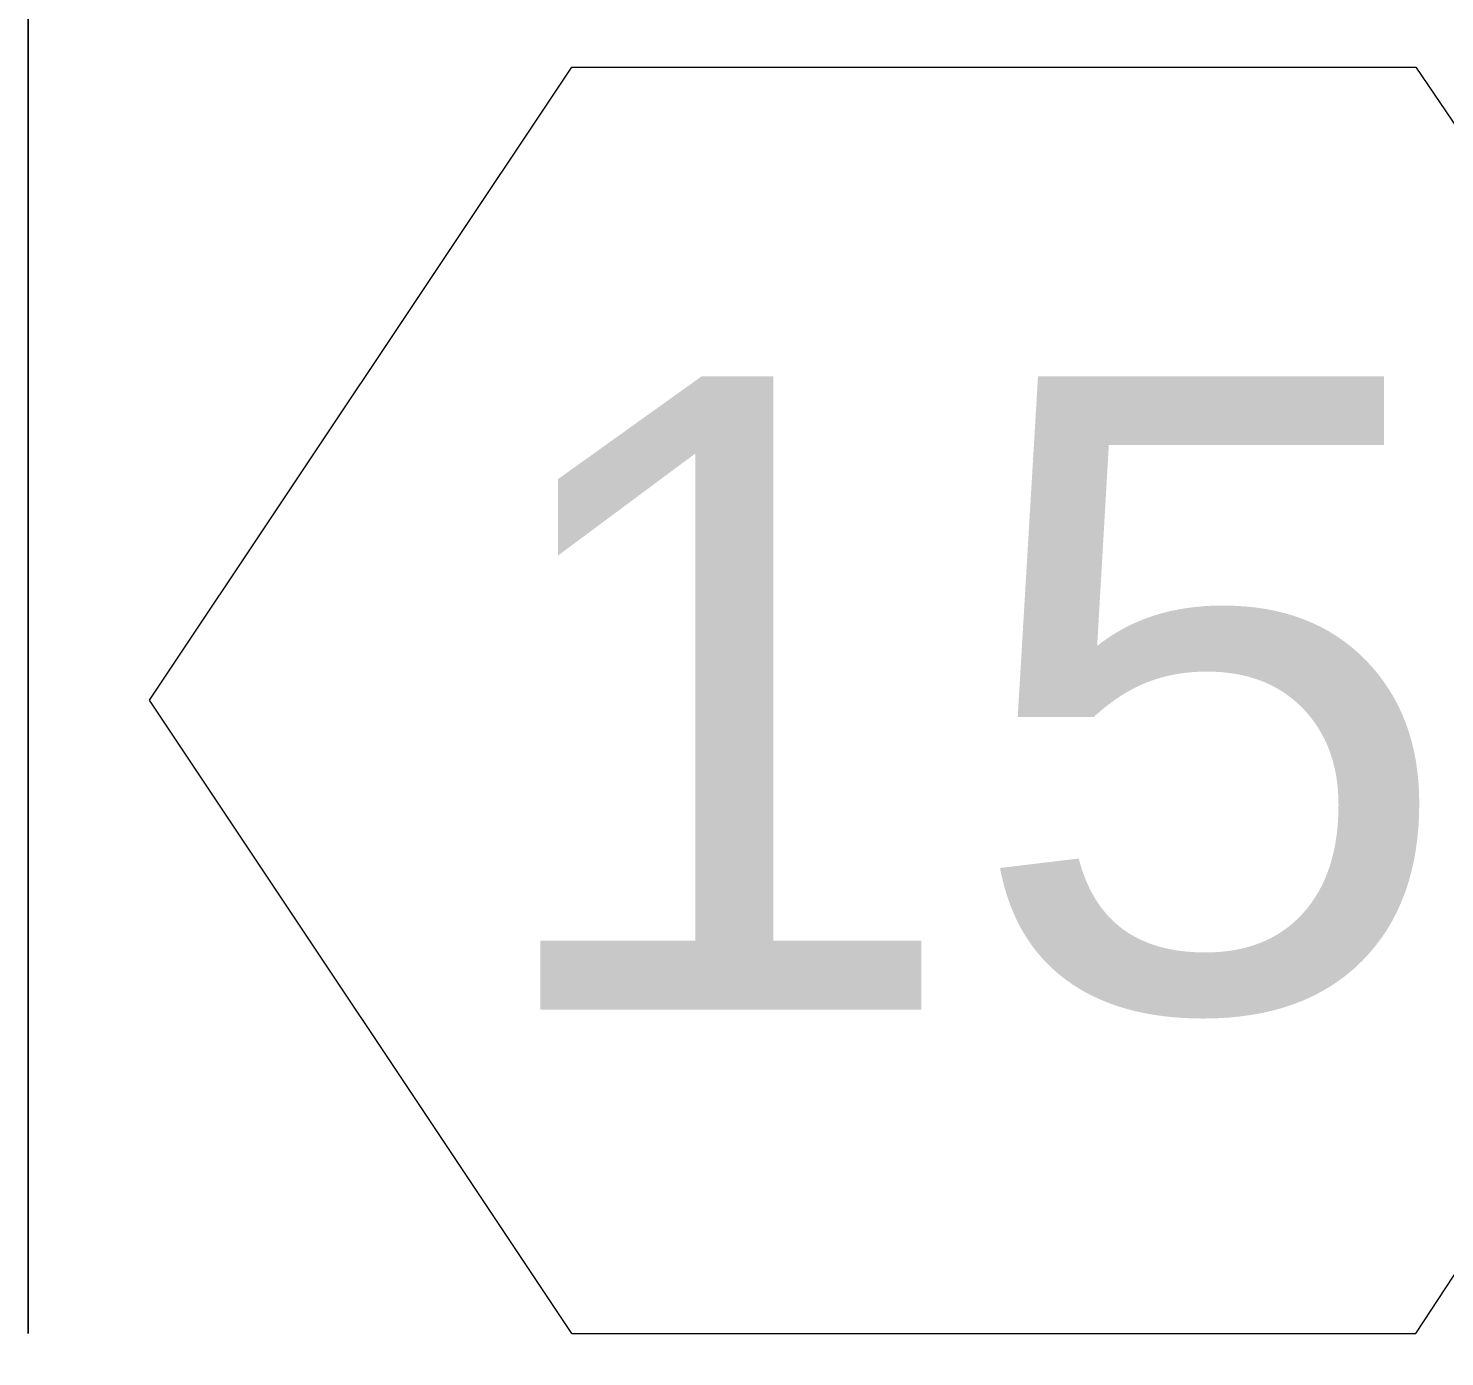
# Model space of a CAD drawing. Header units: millimetres. Extents: x -23600 to 58751, y -29611 to 36794.
# Drawn here: x 15337 to 16008, y 30931 to 31560 of the extents above; entities that cross this region are included whole.
import ezdxf

# ---------------------------------------------------------------- set-up
doc = ezdxf.new("R2010")
doc.units = ezdxf.units.MM
for name, color, linetype, lineweight in [('A-ANNO-DIMS', 211, 'Continuous', 9), ('A-ANNO-DIMS-100', 211, 'Continuous', 9), ('A-GLAZ-IDEN', 152, 'Continuous', 9)]:
    doc.layers.add(name, color=color, linetype=linetype, lineweight=lineweight)
doc.styles.add('Arial', font='arial.ttf', dxfattribs={"height": 250})
doc.styles.add('Arial_3', font='arial.ttf', dxfattribs={"height": 300})
doc.dimstyles.new('Diagonal_-_2_5mm_Arial', dxfattribs={"dimscale": 304.8, "dimtxt": 255.06485, "dimasz": 0.984252, "dimexe": 0.787402, "dimexo": 0.492126, "dimgap": 0.574147, "dimtad": 1, "dimdec": 0, "dimzin": 0, "dimdsep": 46, "dimtxsty": 'Arial', "dimblk1": 'OBLIQUE', "dimblk2": 'OBLIQUE', "dimsah": 1, "dimcen": 0.09, "dimdle": 0.787402, "dimazin": 0, "dimtfac": 1, "dimtdec": 4, "dimtix": 1, "dimtmove": 0, "dimatfit": 3, "dimfxl": 1, "dimtvp": 1, "dimtfill": 1, "dimtolj": 1, "dimtzin": 0, "dimarcsym": 2})

# ---------------------------------------------------------------- blocks, each defined once
blk = doc.blocks.new('DIMBLOCK16-01 - Entry Level')
at = {"layer": 'A-ANNO-DIMS-100'}
for p, q in [((15048.1, 30942.04), (15048.1, 32975.87)), ((15337.1, 30942.04), (15337.1, 32975.87)), ((15048.1, 32735.87), (15337.1, 32735.87)), ((15048.1, 32735.87), (15048.1, 30942.04)), ((15337.1, 32735.87), (15337.1, 30942.04))]:
    blk.add_line(p, q, dxfattribs=at)
at = {"layer": 'A-ANNO-DIMS-100', "lineweight": 35}
for p, q in [((15048.1, 32735.87), (15198.1, 32885.87)), ((15337.1, 32735.87), (15487.1, 32885.87)), ((15048.1, 32735.87), (14898.1, 32585.87)), ((15337.1, 32735.87), (15187.1, 32585.87))]:
    blk.add_line(p, q, dxfattribs=at)
at = {"layer": 'A-ANNO-DIMS-100', "color": 0, "insert": (14904.18, 33235.43), "char_height": 250, "width": 692.2068, "attachment_point": 1, "line_spacing_factor": 0.941778, "style": 'Arial', "bg_fill": 3, "box_fill_scale": 1.25, "bg_fill_color": 9, "bg_fill_true_color": 13158600, "bg_fill_transparency": 0}
blk.add_mtext('289', dxfattribs=at)
blk = doc.blocks.new('_Oblique')
at = {"color": 0, "linetype": 'ByBlock', "lineweight": -2}
blk.add_line((-0.5, -0.5), (0.5, 0.5), dxfattribs=at)
blk = doc.blocks.new('DIMBLOCK17-01 - Entry Level')
at = {"layer": 'A-ANNO-DIMS-100'}
for p, q in [((15337.1, 30942.04), (15337.1, 32975.87)), ((16252.1, 30942.04), (16252.1, 32975.87)), ((15337.1, 32735.87), (16252.1, 32735.87)), ((15337.1, 32735.87), (15337.1, 30942.04)), ((16252.1, 32735.87), (16252.1, 30942.04))]:
    blk.add_line(p, q, dxfattribs=at)
at = {"layer": 'A-ANNO-DIMS-100', "lineweight": 35}
for p, q in [((15337.1, 32735.87), (15487.1, 32885.87)), ((16252.1, 32735.87), (16402.1, 32885.87)), ((15337.1, 32735.87), (15187.1, 32585.87)), ((16252.1, 32735.87), (16102.1, 32585.87))]:
    blk.add_line(p, q, dxfattribs=at)
at = {"layer": 'A-ANNO-DIMS-100', "color": 0, "insert": (15506.18, 33235.43), "char_height": 250, "width": 692.2068, "attachment_point": 1, "line_spacing_factor": 0.941778, "style": 'Arial', "bg_fill": 3, "box_fill_scale": 1.25, "bg_fill_color": 9, "bg_fill_true_color": 13158600, "bg_fill_transparency": 0}
blk.add_mtext('915', dxfattribs=at)
blk = doc.blocks.new('M_Window Tag - M_Window Tag-3796-01 - Entry Level')
at = {"layer": 'A-GLAZ-IDEN'}
for p, q in [((-4, 0), (-2, 3)), ((-2, 3), (2, 3)), ((2, 3), (4, 0.0495)), ((-2, -3), (-4, 0)), ((2, -3), (4, 0.0495)), ((-2, -3), (2, -3))]:
    blk.add_line(p, q, dxfattribs=at)

msp = doc.modelspace()

# ---------------------------------------------------------------- dimensions: what is measured, and where the dimension line sits
at = {"layer": 'A-ANNO-DIMS'}
dim = msp.add_linear_dim(base=(15337.1, 32735.87), p1=(15048.1, 30792.04), p2=(15337.1, 30792.04), dimstyle='Diagonal_-_2_5mm_Arial', override={"dimpost": '<>', "dimfxl": 289}, dxfattribs=at)
dim.commit()
dim.dimension.update_dxf_attribs({"geometry": 'DIMBLOCK16-01 - Entry Level', "text_midpoint": (15192.6, 33038.52)})

# ---------------------------------------------------------------- next in the draw order: dimensions: what is measured, and where the dimension line sits
dim = msp.add_linear_dim(base=(16252.1, 32735.87), p1=(15337.1, 30792.04), p2=(16252.1, 30792.04), dimstyle='Diagonal_-_2_5mm_Arial', override={"dimpost": '<>', "dimfxl": 915}, dxfattribs=at)
dim.commit()
dim.dimension.update_dxf_attribs({"geometry": 'DIMBLOCK17-01 - Entry Level', "text_midpoint": (15794.6, 33038.52)})

# ---------------------------------------------------------------- next in the draw order: block references
at = {"layer": 'A-GLAZ-IDEN', "xscale": 99.99999999999991, "yscale": 99.99999999999991, "zscale": 99.99999999999991}
msp.add_blockref('M_Window Tag - M_Window Tag-3796-01 - Entry Level', (15794.6, 31242.04), dxfattribs=at)

# ---------------------------------------------------------------- next in the draw order: texts
at = {"layer": 'A-GLAZ-IDEN', "insert": (15547.74, 31395.5), "char_height": 300, "width": 577.215, "attachment_point": 1, "style": 'Arial_3'}
msp.add_mtext('15', dxfattribs=at)

doc.saveas('drawing.dxf')
